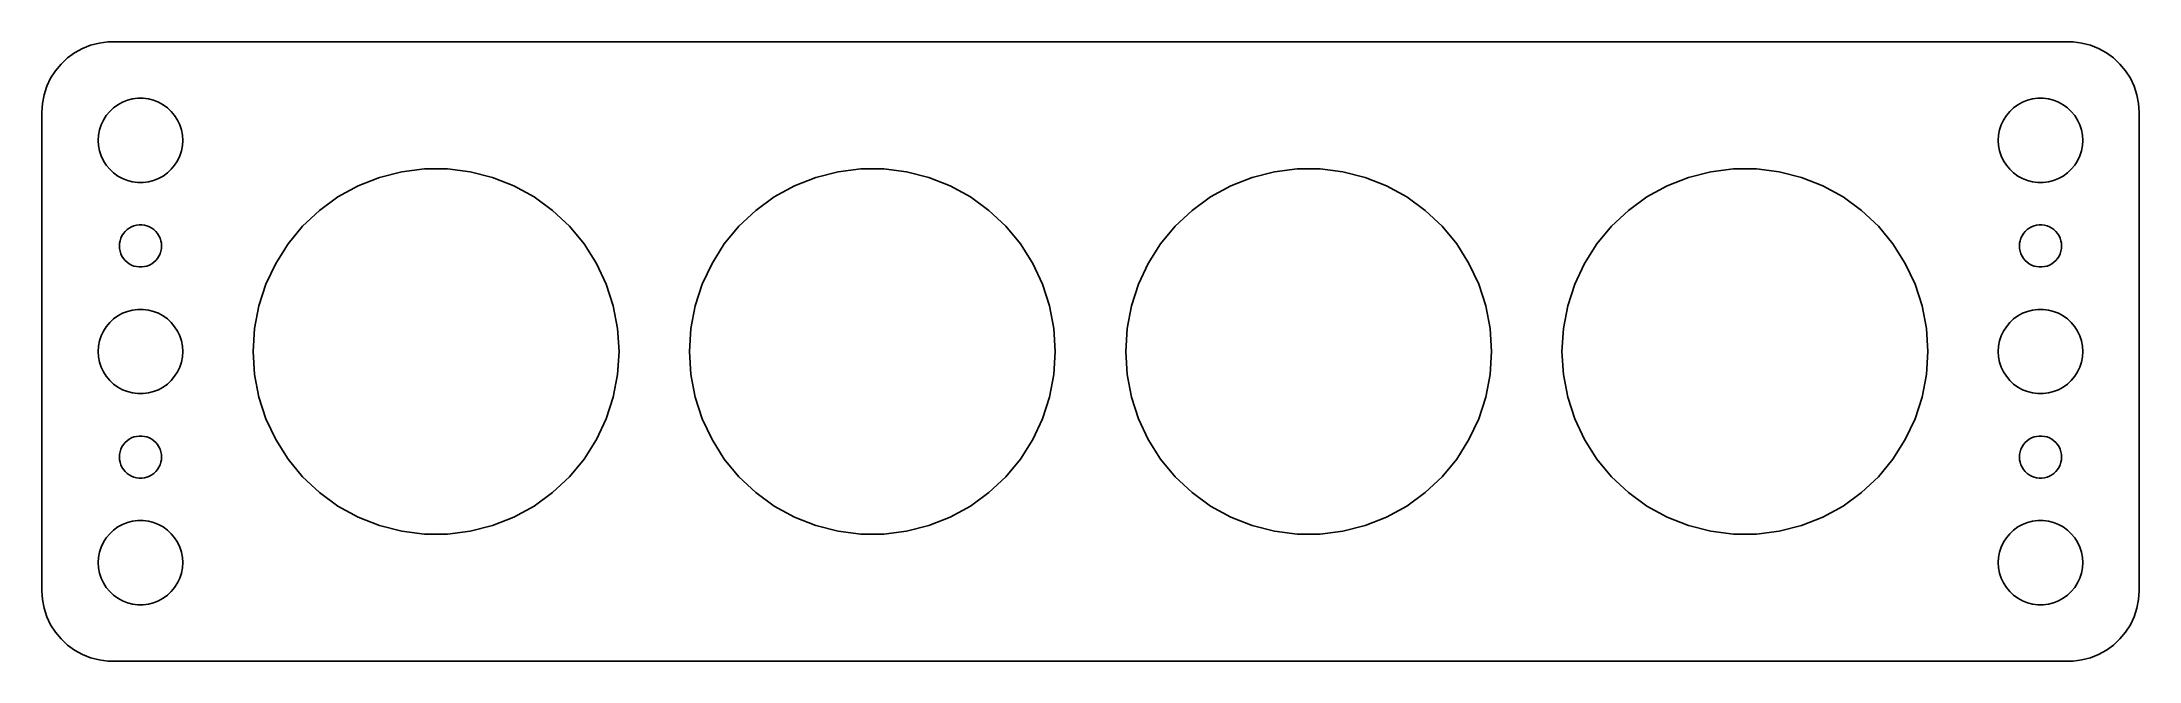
# Model space of a CAD drawing. Header units: metres. Extents: x -74 to 74, y 32 to 76.
import ezdxf

# ---------------------------------------------------------------- set-up
doc = ezdxf.new("R2010")
doc.units = ezdxf.units.M

msp = doc.modelspace()

# ---------------------------------------------------------------- linework, layer by layer
for p, q in [((-69.8139, 75.9901), (-70.4369, 75.9114)), ((69.8139, 75.9901), (-69.8139, 75.9901)), ((70.4369, 75.9114), (69.8139, 75.9901)), ((-72.6871, 74.8526), (-73.1448, 74.4227)), ((-72.1791, 75.2216), (-72.6871, 74.8526)), ((-71.6289, 75.5241), (-72.1791, 75.2216)), ((-71.0451, 75.7553), (-71.6289, 75.5241)), ((-70.4369, 75.9114), (-71.0451, 75.7553)), ((71.0451, 75.7553), (70.4369, 75.9114)), ((71.6289, 75.5241), (71.0451, 75.7553)), ((72.1791, 75.2216), (71.6289, 75.5241)), ((72.6871, 74.8526), (72.1791, 75.2216)), ((73.1448, 74.4227), (72.6871, 74.8526)), ((-73.8815, 73.4088), (-74.1489, 72.8406)), ((-73.5451, 73.9389), (-73.8815, 73.4088)), ((-73.1448, 74.4227), (-73.5451, 73.9389)), ((73.5451, 73.9389), (73.1448, 74.4227)), ((73.8815, 73.4088), (73.5451, 73.9389)), ((74.1489, 72.8406), (73.8815, 73.4088)), ((-74.4606, 71.6267), (-74.5, 71)), ((-74.3429, 72.2434), (-74.4606, 71.6267)), ((-74.1489, 72.8406), (-74.3429, 72.2434)), ((-69.4123, 71.3115), (-69.1075, 71.533)), ((-69.1075, 71.533), (-68.7773, 71.7145)), ((-68.7773, 71.7145), (-68.427, 71.8532)), ((-68.427, 71.8532), (-68.0621, 71.9469)), ((-68.0621, 71.9469), (-67.6884, 71.9941)), ((-67.6884, 71.9941), (-67.3116, 71.9941)), ((-67.3116, 71.9941), (-66.9379, 71.9469)), ((-66.9379, 71.9469), (-66.573, 71.8532)), ((-66.573, 71.8532), (-66.2227, 71.7145)), ((-66.2227, 71.7145), (-65.8925, 71.533)), ((-65.8925, 71.533), (-65.5877, 71.3115)), ((65.5877, 71.3115), (65.8925, 71.533)), ((65.8925, 71.533), (66.2227, 71.7145)), ((66.2227, 71.7145), (66.573, 71.8532)), ((66.573, 71.8532), (66.9379, 71.9469)), ((66.9379, 71.9469), (67.3116, 71.9941)), ((67.3116, 71.9941), (67.6884, 71.9941)), ((67.6884, 71.9941), (68.0621, 71.9469)), ((68.0621, 71.9469), (68.427, 71.8532)), ((68.427, 71.8532), (68.7773, 71.7145)), ((68.7773, 71.7145), (69.1075, 71.533)), ((69.1075, 71.533), (69.4123, 71.3115)), ((74.3429, 72.2434), (74.1489, 72.8406)), ((74.4606, 71.6267), (74.3429, 72.2434)), ((74.5, 71), (74.4606, 71.6267)), ((-74.5, 71), (-74.5, 37)), ((-70.4057, 69.7461), (-70.2893, 70.1044)), ((-70.2893, 70.1044), (-70.1289, 70.4453)), ((-70.1289, 70.4453), (-69.927, 70.7634)), ((-69.927, 70.7634), (-69.6869, 71.0536)), ((-69.6869, 71.0536), (-69.4123, 71.3115)), ((-65.5877, 71.3115), (-65.3131, 71.0536)), ((-65.3131, 71.0536), (-65.073, 70.7634)), ((-65.073, 70.7634), (-64.8711, 70.4453)), ((-64.8711, 70.4453), (-64.7107, 70.1044)), ((-64.7107, 70.1044), (-64.5943, 69.7461)), ((64.5943, 69.7461), (64.7107, 70.1044)), ((64.7107, 70.1044), (64.8711, 70.4453)), ((64.8711, 70.4453), (65.073, 70.7634)), ((65.073, 70.7634), (65.3131, 71.0536)), ((65.3131, 71.0536), (65.5877, 71.3115)), ((69.4123, 71.3115), (69.6869, 71.0536)), ((69.6869, 71.0536), (69.927, 70.7634)), ((69.927, 70.7634), (70.1289, 70.4453)), ((70.1289, 70.4453), (70.2893, 70.1044)), ((70.2893, 70.1044), (70.4057, 69.7461)), ((74.5, 37), (74.5, 71)), ((-70.5, 69), (-70.4763, 69.376)), ((-70.4763, 68.624), (-70.5, 69)), ((-70.4763, 69.376), (-70.4057, 69.7461)), ((-70.4057, 68.2539), (-70.4763, 68.624)), ((-64.5943, 69.7461), (-64.5237, 69.376)), ((-64.5237, 68.624), (-64.5943, 68.2539)), ((-64.5237, 69.376), (-64.5, 69)), ((-64.5, 69), (-64.5237, 68.624)), ((64.5, 69), (64.5237, 69.376)), ((64.5237, 68.624), (64.5, 69)), ((64.5237, 69.376), (64.5943, 69.7461)), ((64.5943, 68.2539), (64.5237, 68.624)), ((70.4057, 69.7461), (70.4763, 69.376)), ((70.4763, 68.624), (70.4057, 68.2539)), ((70.4763, 69.376), (70.5, 69)), ((70.5, 69), (70.4763, 68.624)), ((-70.2893, 67.8956), (-70.4057, 68.2539)), ((-70.1289, 67.5547), (-70.2893, 67.8956)), ((-69.927, 67.2366), (-70.1289, 67.5547)), ((-69.6869, 66.9464), (-69.927, 67.2366)), ((-65.073, 67.2366), (-65.3131, 66.9464)), ((-64.8711, 67.5547), (-65.073, 67.2366)), ((-64.7107, 67.8956), (-64.8711, 67.5547)), ((-64.5943, 68.2539), (-64.7107, 67.8956)), ((64.7107, 67.8956), (64.5943, 68.2539)), ((64.8711, 67.5547), (64.7107, 67.8956)), ((65.073, 67.2366), (64.8711, 67.5547)), ((65.3131, 66.9464), (65.073, 67.2366)), ((69.927, 67.2366), (69.6869, 66.9464)), ((70.1289, 67.5547), (69.927, 67.2366)), ((70.2893, 67.8956), (70.1289, 67.5547)), ((70.4057, 68.2539), (70.2893, 67.8956)), ((-69.4123, 66.6884), (-69.6869, 66.9464)), ((-69.1075, 66.467), (-69.4123, 66.6884)), ((-68.7773, 66.2855), (-69.1075, 66.467)), ((-68.427, 66.1468), (-68.7773, 66.2855)), ((-68.0621, 66.0531), (-68.427, 66.1468)), ((-67.6884, 66.0059), (-68.0621, 66.0531)), ((-67.3116, 66.0059), (-67.6884, 66.0059)), ((-66.9379, 66.0531), (-67.3116, 66.0059)), ((-66.573, 66.1468), (-66.9379, 66.0531)), ((-66.2227, 66.2855), (-66.573, 66.1468)), ((-65.8925, 66.467), (-66.2227, 66.2855)), ((-65.5877, 66.6884), (-65.8925, 66.467)), ((-65.3131, 66.9464), (-65.5877, 66.6884)), ((-53.4657, 64.9763), (-52.0351, 65.7627)), ((-52.0351, 65.7627), (-50.5172, 66.3637)), ((-50.5172, 66.3637), (-48.936, 66.7697)), ((-48.936, 66.7697), (-47.3163, 66.9743)), ((-47.3163, 66.9743), (-45.6837, 66.9743)), ((-45.6837, 66.9743), (-44.064, 66.7697)), ((-44.064, 66.7697), (-42.4828, 66.3637)), ((-42.4828, 66.3637), (-40.9649, 65.7627)), ((-40.9649, 65.7627), (-39.5342, 64.9763)), ((-22.4657, 64.9763), (-21.0351, 65.7627)), ((-21.0351, 65.7627), (-19.5172, 66.3637)), ((-19.5172, 66.3637), (-17.9359, 66.7697)), ((-17.9359, 66.7697), (-16.3163, 66.9743)), ((-16.3163, 66.9743), (-14.6837, 66.9743)), ((-14.6837, 66.9743), (-13.064, 66.7697)), ((-13.064, 66.7697), (-11.4828, 66.3637)), ((-11.4828, 66.3637), (-9.9649, 65.7627)), ((-9.9649, 65.7627), (-8.5342, 64.9763)), ((8.5342, 64.9763), (9.9649, 65.7627)), ((9.9649, 65.7627), (11.4828, 66.3637)), ((11.4828, 66.3637), (13.064, 66.7697)), ((13.064, 66.7697), (14.6837, 66.9743)), ((14.6837, 66.9743), (16.3163, 66.9743)), ((16.3163, 66.9743), (17.9359, 66.7697)), ((17.9359, 66.7697), (19.5172, 66.3637)), ((19.5172, 66.3637), (21.0351, 65.7627)), ((21.0351, 65.7627), (22.4657, 64.9763)), ((39.5342, 64.9763), (40.9649, 65.7627)), ((40.9649, 65.7627), (42.4828, 66.3637)), ((42.4828, 66.3637), (44.064, 66.7697)), ((44.064, 66.7697), (45.6837, 66.9743)), ((45.6837, 66.9743), (47.3163, 66.9743)), ((47.3163, 66.9743), (48.936, 66.7697)), ((48.936, 66.7697), (50.5172, 66.3637)), ((50.5172, 66.3637), (52.0351, 65.7627)), ((52.0351, 65.7627), (53.4657, 64.9763)), ((65.5877, 66.6884), (65.3131, 66.9464)), ((65.8925, 66.467), (65.5877, 66.6884)), ((66.2227, 66.2855), (65.8925, 66.467)), ((66.573, 66.1468), (66.2227, 66.2855)), ((66.9379, 66.0531), (66.573, 66.1468)), ((67.3116, 66.0059), (66.9379, 66.0531)), ((67.6884, 66.0059), (67.3116, 66.0059)), ((68.0621, 66.0531), (67.6884, 66.0059)), ((68.427, 66.1468), (68.0621, 66.0531)), ((68.7773, 66.2855), (68.427, 66.1468)), ((69.1075, 66.467), (68.7773, 66.2855)), ((69.4123, 66.6884), (69.1075, 66.467)), ((69.6869, 66.9464), (69.4123, 66.6884)), ((-54.7865, 64.0167), (-53.4657, 64.9763)), ((-39.5342, 64.9763), (-38.2135, 64.0167)), ((-23.7865, 64.0167), (-22.4657, 64.9763)), ((-8.5342, 64.9763), (-7.2135, 64.0167)), ((7.2135, 64.0167), (8.5342, 64.9763)), ((22.4657, 64.9763), (23.7865, 64.0167)), ((38.2135, 64.0167), (39.5342, 64.9763)), ((53.4657, 64.9763), (54.7865, 64.0167)), ((-68.5934, 62.5268), (-68.4561, 62.6558)), ((-68.4561, 62.6558), (-68.3037, 62.7665)), ((-68.3037, 62.7665), (-68.1387, 62.8572)), ((-68.1387, 62.8572), (-67.9635, 62.9266)), ((-67.9635, 62.9266), (-67.7811, 62.9734)), ((-67.7811, 62.9734), (-67.5942, 62.997)), ((-67.5942, 62.997), (-67.4058, 62.997)), ((-67.4058, 62.997), (-67.2189, 62.9734)), ((-67.2189, 62.9734), (-67.0365, 62.9266)), ((-67.0365, 62.9266), (-66.8613, 62.8572)), ((-66.8613, 62.8572), (-66.6963, 62.7665)), ((-66.6963, 62.7665), (-66.5439, 62.6558)), ((-66.5439, 62.6558), (-66.4065, 62.5268)), ((-57.0172, 61.6412), (-55.9766, 62.8991)), ((-55.9766, 62.8991), (-54.7865, 64.0167)), ((-38.2135, 64.0167), (-37.0234, 62.8991)), ((-37.0234, 62.8991), (-35.9828, 61.6412)), ((-26.0172, 61.6412), (-24.9766, 62.8991)), ((-24.9766, 62.8991), (-23.7865, 64.0167)), ((-7.2135, 64.0167), (-6.0234, 62.8991)), ((-6.0234, 62.8991), (-4.9828, 61.6412)), ((4.9828, 61.6412), (6.0234, 62.8991)), ((6.0234, 62.8991), (7.2135, 64.0167)), ((23.7865, 64.0167), (24.9766, 62.8991)), ((24.9766, 62.8991), (26.0172, 61.6412)), ((35.9828, 61.6412), (37.0234, 62.8991)), ((37.0234, 62.8991), (38.2135, 64.0167)), ((54.7865, 64.0167), (55.9766, 62.8991)), ((55.9766, 62.8991), (57.0172, 61.6412)), ((66.4065, 62.5268), (66.5439, 62.6558)), ((66.5439, 62.6558), (66.6963, 62.7665)), ((66.6963, 62.7665), (66.8613, 62.8572)), ((66.8613, 62.8572), (67.0365, 62.9266)), ((67.0365, 62.9266), (67.2189, 62.9734)), ((67.2189, 62.9734), (67.4058, 62.997)), ((67.4058, 62.997), (67.5942, 62.997)), ((67.5942, 62.997), (67.7811, 62.9734)), ((67.7811, 62.9734), (67.9635, 62.9266)), ((67.9635, 62.9266), (68.1387, 62.8572)), ((68.1387, 62.8572), (68.3037, 62.7665)), ((68.3037, 62.7665), (68.4561, 62.6558)), ((68.4561, 62.6558), (68.5934, 62.5268)), ((-69, 61.5), (-68.9882, 61.688)), ((-68.9882, 61.312), (-69, 61.5)), ((-68.9882, 61.688), (-68.9529, 61.873)), ((-68.9529, 61.127), (-68.9882, 61.312)), ((-68.9529, 61.873), (-68.8947, 62.0522)), ((-68.8947, 60.9478), (-68.9529, 61.127)), ((-68.8947, 62.0522), (-68.8145, 62.2226)), ((-68.8145, 62.2226), (-68.7135, 62.3817)), ((-68.7135, 62.3817), (-68.5934, 62.5268)), ((-66.4065, 62.5268), (-66.2865, 62.3817)), ((-66.2865, 62.3817), (-66.1855, 62.2226)), ((-66.1855, 62.2226), (-66.1053, 62.0522)), ((-66.1053, 62.0522), (-66.0471, 61.873)), ((-66.0471, 61.127), (-66.1053, 60.9478)), ((-66.0471, 61.873), (-66.0118, 61.688)), ((-66.0118, 61.312), (-66.0471, 61.127)), ((-66.0118, 61.688), (-66, 61.5)), ((-66, 61.5), (-66.0118, 61.312)), ((-57.892, 60.2628), (-57.0172, 61.6412)), ((-35.9828, 61.6412), (-35.108, 60.2628)), ((-26.892, 60.2628), (-26.0172, 61.6412)), ((-4.9828, 61.6412), (-4.108, 60.2628)), ((4.108, 60.2628), (4.9828, 61.6412)), ((26.0172, 61.6412), (26.892, 60.2628)), ((35.108, 60.2628), (35.9828, 61.6412)), ((57.0172, 61.6412), (57.892, 60.2628)), ((66, 61.5), (66.0118, 61.688)), ((66.0118, 61.312), (66, 61.5)), ((66.0118, 61.688), (66.0471, 61.873)), ((66.0471, 61.127), (66.0118, 61.312)), ((66.0471, 61.873), (66.1053, 62.0522)), ((66.1053, 60.9478), (66.0471, 61.127)), ((66.1053, 62.0522), (66.1855, 62.2226)), ((66.1855, 62.2226), (66.2865, 62.3817)), ((66.2865, 62.3817), (66.4065, 62.5268)), ((68.5934, 62.5268), (68.7135, 62.3817)), ((68.7135, 62.3817), (68.8145, 62.2226)), ((68.8145, 62.2226), (68.8947, 62.0522)), ((68.8947, 62.0522), (68.9529, 61.873)), ((68.9529, 61.127), (68.8947, 60.9478)), ((68.9529, 61.873), (68.9882, 61.688)), ((68.9882, 61.312), (68.9529, 61.127)), ((68.9882, 61.688), (69, 61.5)), ((69, 61.5), (68.9882, 61.312)), ((-68.8145, 60.7774), (-68.8947, 60.9478)), ((-68.7135, 60.6183), (-68.8145, 60.7774)), ((-68.5934, 60.4732), (-68.7135, 60.6183)), ((-68.4561, 60.3442), (-68.5934, 60.4732)), ((-68.3037, 60.2335), (-68.4561, 60.3442)), ((-68.1387, 60.1427), (-68.3037, 60.2335)), ((-67.9635, 60.0734), (-68.1387, 60.1427)), ((-67.7811, 60.0266), (-67.9635, 60.0734)), ((-67.5942, 60.0029), (-67.7811, 60.0266)), ((-67.4058, 60.0029), (-67.5942, 60.0029)), ((-67.2189, 60.0266), (-67.4058, 60.0029)), ((-67.0365, 60.0734), (-67.2189, 60.0266)), ((-66.8613, 60.1427), (-67.0365, 60.0734)), ((-66.6963, 60.2335), (-66.8613, 60.1427)), ((-66.5439, 60.3442), (-66.6963, 60.2335)), ((-66.4065, 60.4732), (-66.5439, 60.3442)), ((-66.2865, 60.6183), (-66.4065, 60.4732)), ((-66.1855, 60.7774), (-66.2865, 60.6183)), ((-66.1053, 60.9478), (-66.1855, 60.7774)), ((-58.5871, 58.7856), (-57.892, 60.2628)), ((-35.108, 60.2628), (-34.4129, 58.7856)), ((-27.5871, 58.7856), (-26.892, 60.2628)), ((-4.108, 60.2628), (-3.4129, 58.7856)), ((3.4129, 58.7856), (4.108, 60.2628)), ((26.892, 60.2628), (27.5871, 58.7856)), ((34.4129, 58.7856), (35.108, 60.2628)), ((57.892, 60.2628), (58.5871, 58.7856)), ((66.1855, 60.7774), (66.1053, 60.9478)), ((66.2865, 60.6183), (66.1855, 60.7774)), ((66.4065, 60.4732), (66.2865, 60.6183)), ((66.5439, 60.3442), (66.4065, 60.4732)), ((66.6963, 60.2335), (66.5439, 60.3442)), ((66.8613, 60.1427), (66.6963, 60.2335)), ((67.0365, 60.0734), (66.8613, 60.1427)), ((67.2189, 60.0266), (67.0365, 60.0734)), ((67.4058, 60.0029), (67.2189, 60.0266)), ((67.5942, 60.0029), (67.4058, 60.0029)), ((67.7811, 60.0266), (67.5942, 60.0029)), ((67.9635, 60.0734), (67.7811, 60.0266)), ((68.1387, 60.1427), (67.9635, 60.0734)), ((68.3037, 60.2335), (68.1387, 60.1427)), ((68.4561, 60.3442), (68.3037, 60.2335)), ((68.5934, 60.4732), (68.4561, 60.3442)), ((68.7135, 60.6183), (68.5934, 60.4732)), ((68.8145, 60.7774), (68.7135, 60.6183)), ((68.8947, 60.9478), (68.8145, 60.7774)), ((-59.0916, 57.233), (-58.5871, 58.7856)), ((-34.4129, 58.7856), (-33.9084, 57.233)), ((-28.0916, 57.233), (-27.5871, 58.7856)), ((-3.4129, 58.7856), (-2.9084, 57.233)), ((2.9084, 57.233), (3.4129, 58.7856)), ((27.5871, 58.7856), (28.0916, 57.233)), ((33.9084, 57.233), (34.4129, 58.7856)), ((58.5871, 58.7856), (59.0916, 57.233)), ((-69.1075, 56.533), (-68.7773, 56.7145)), ((-68.7773, 56.7145), (-68.427, 56.8532)), ((-68.427, 56.8532), (-68.0621, 56.9469)), ((-68.0621, 56.9469), (-67.6884, 56.9941)), ((-67.6884, 56.9941), (-67.3116, 56.9941)), ((-67.3116, 56.9941), (-66.9379, 56.9469)), ((-66.9379, 56.9469), (-66.573, 56.8532)), ((-66.573, 56.8532), (-66.2227, 56.7145)), ((-66.2227, 56.7145), (-65.8925, 56.533)), ((-59.3975, 55.6293), (-59.0916, 57.233)), ((-33.9084, 57.233), (-33.6025, 55.6293)), ((-28.3975, 55.6293), (-28.0916, 57.233)), ((-2.9084, 57.233), (-2.6025, 55.6293)), ((2.6025, 55.6293), (2.9084, 57.233)), ((28.0916, 57.233), (28.3975, 55.6293)), ((33.6025, 55.6293), (33.9084, 57.233)), ((59.0916, 57.233), (59.3975, 55.6293)), ((65.8925, 56.533), (66.2227, 56.7145)), ((66.2227, 56.7145), (66.573, 56.8532)), ((66.573, 56.8532), (66.9379, 56.9469)), ((66.9379, 56.9469), (67.3116, 56.9941)), ((67.3116, 56.9941), (67.6884, 56.9941)), ((67.6884, 56.9941), (68.0621, 56.9469)), ((68.0621, 56.9469), (68.427, 56.8532)), ((68.427, 56.8532), (68.7773, 56.7145)), ((68.7773, 56.7145), (69.1075, 56.533)), ((-70.2893, 55.1044), (-70.1289, 55.4453)), ((-70.1289, 55.4453), (-69.927, 55.7634)), ((-69.927, 55.7634), (-69.6869, 56.0536)), ((-69.6869, 56.0536), (-69.4123, 56.3115)), ((-69.4123, 56.3115), (-69.1075, 56.533)), ((-65.8925, 56.533), (-65.5877, 56.3115)), ((-65.5877, 56.3115), (-65.3131, 56.0536)), ((-65.3131, 56.0536), (-65.073, 55.7634)), ((-65.073, 55.7634), (-64.8711, 55.4453)), ((-64.8711, 55.4453), (-64.7107, 55.1044)), ((-59.5, 54), (-59.3975, 55.6293)), ((-33.6025, 55.6293), (-33.5, 54)), ((-28.5, 54), (-28.3975, 55.6293)), ((-2.6025, 55.6293), (-2.5, 54)), ((2.5, 54), (2.6025, 55.6293)), ((28.3975, 55.6293), (28.5, 54)), ((33.5, 54), (33.6025, 55.6293)), ((59.3975, 55.6293), (59.5, 54)), ((64.7107, 55.1044), (64.8711, 55.4453)), ((64.8711, 55.4453), (65.073, 55.7634)), ((65.073, 55.7634), (65.3131, 56.0536)), ((65.3131, 56.0536), (65.5877, 56.3115)), ((65.5877, 56.3115), (65.8925, 56.533)), ((69.1075, 56.533), (69.4123, 56.3115)), ((69.4123, 56.3115), (69.6869, 56.0536)), ((69.6869, 56.0536), (69.927, 55.7634)), ((69.927, 55.7634), (70.1289, 55.4453)), ((70.1289, 55.4453), (70.2893, 55.1044)), ((-70.5, 54), (-70.4763, 54.376)), ((-70.4763, 53.624), (-70.5, 54)), ((-70.4763, 54.376), (-70.4057, 54.7461)), ((-70.4057, 54.7461), (-70.2893, 55.1044)), ((-64.7107, 55.1044), (-64.5943, 54.7461)), ((-64.5943, 54.7461), (-64.5237, 54.376)), ((-64.5237, 54.376), (-64.5, 54)), ((-64.5, 54), (-64.5237, 53.624)), ((-59.3975, 52.3707), (-59.5, 54)), ((-33.5, 54), (-33.6025, 52.3707)), ((-28.3975, 52.3707), (-28.5, 54)), ((-2.5, 54), (-2.6025, 52.3707)), ((2.6025, 52.3707), (2.5, 54)), ((28.5, 54), (28.3975, 52.3707)), ((33.6025, 52.3707), (33.5, 54)), ((59.5, 54), (59.3975, 52.3707)), ((64.5, 54), (64.5237, 54.376)), ((64.5237, 53.624), (64.5, 54)), ((64.5237, 54.376), (64.5943, 54.7461)), ((64.5943, 54.7461), (64.7107, 55.1044)), ((70.2893, 55.1044), (70.4057, 54.7461)), ((70.4057, 54.7461), (70.4763, 54.376)), ((70.4763, 54.376), (70.5, 54)), ((70.5, 54), (70.4763, 53.624)), ((-70.4057, 53.2539), (-70.4763, 53.624)), ((-70.2893, 52.8956), (-70.4057, 53.2539)), ((-70.1289, 52.5547), (-70.2893, 52.8956)), ((-69.927, 52.2366), (-70.1289, 52.5547)), ((-69.6869, 51.9464), (-69.927, 52.2366)), ((-65.073, 52.2366), (-65.3131, 51.9464)), ((-64.8711, 52.5547), (-65.073, 52.2366)), ((-64.7107, 52.8956), (-64.8711, 52.5547)), ((-64.5943, 53.2539), (-64.7107, 52.8956)), ((-64.5237, 53.624), (-64.5943, 53.2539)), ((-59.0916, 50.767), (-59.3975, 52.3707)), ((-33.6025, 52.3707), (-33.9084, 50.767)), ((-28.0916, 50.767), (-28.3975, 52.3707)), ((-2.6025, 52.3707), (-2.9084, 50.767)), ((2.9084, 50.767), (2.6025, 52.3707)), ((28.3975, 52.3707), (28.0916, 50.767)), ((33.9084, 50.767), (33.6025, 52.3707)), ((59.3975, 52.3707), (59.0916, 50.767)), ((64.5943, 53.2539), (64.5237, 53.624)), ((64.7107, 52.8956), (64.5943, 53.2539)), ((64.8711, 52.5547), (64.7107, 52.8956)), ((65.073, 52.2366), (64.8711, 52.5547)), ((65.3131, 51.9464), (65.073, 52.2366)), ((69.927, 52.2366), (69.6869, 51.9464)), ((70.1289, 52.5547), (69.927, 52.2366)), ((70.2893, 52.8956), (70.1289, 52.5547)), ((70.4057, 53.2539), (70.2893, 52.8956)), ((70.4763, 53.624), (70.4057, 53.2539)), ((-69.4123, 51.6885), (-69.6869, 51.9464)), ((-69.1075, 51.467), (-69.4123, 51.6885)), ((-68.7773, 51.2855), (-69.1075, 51.467)), ((-68.427, 51.1468), (-68.7773, 51.2855)), ((-68.0621, 51.0531), (-68.427, 51.1468)), ((-67.6884, 51.0059), (-68.0621, 51.0531)), ((-67.3116, 51.0059), (-67.6884, 51.0059)), ((-66.9379, 51.0531), (-67.3116, 51.0059)), ((-66.573, 51.1468), (-66.9379, 51.0531)), ((-66.2227, 51.2855), (-66.573, 51.1468)), ((-65.8925, 51.467), (-66.2227, 51.2855)), ((-65.5877, 51.6885), (-65.8925, 51.467)), ((-65.3131, 51.9464), (-65.5877, 51.6885)), ((-58.5871, 49.2144), (-59.0916, 50.767)), ((-33.9084, 50.767), (-34.4129, 49.2144)), ((-27.5871, 49.2144), (-28.0916, 50.767)), ((-2.9084, 50.767), (-3.4129, 49.2144)), ((3.4129, 49.2144), (2.9084, 50.767)), ((28.0916, 50.767), (27.5871, 49.2144)), ((34.4129, 49.2144), (33.9084, 50.767)), ((59.0916, 50.767), (58.5871, 49.2144)), ((65.5877, 51.6885), (65.3131, 51.9464)), ((65.8925, 51.467), (65.5877, 51.6885)), ((66.2227, 51.2855), (65.8925, 51.467)), ((66.573, 51.1468), (66.2227, 51.2855)), ((66.9379, 51.0531), (66.573, 51.1468)), ((67.3116, 51.0059), (66.9379, 51.0531)), ((67.6884, 51.0059), (67.3116, 51.0059)), ((68.0621, 51.0531), (67.6884, 51.0059)), ((68.427, 51.1468), (68.0621, 51.0531)), ((68.7773, 51.2855), (68.427, 51.1468)), ((69.1075, 51.467), (68.7773, 51.2855)), ((69.4123, 51.6885), (69.1075, 51.467)), ((69.6869, 51.9464), (69.4123, 51.6885)), ((-57.892, 47.7372), (-58.5871, 49.2144)), ((-34.4129, 49.2144), (-35.108, 47.7372)), ((-26.892, 47.7372), (-27.5871, 49.2144)), ((-3.4129, 49.2144), (-4.108, 47.7372)), ((4.108, 47.7372), (3.4129, 49.2144)), ((27.5871, 49.2144), (26.892, 47.7372)), ((35.108, 47.7372), (34.4129, 49.2144)), ((58.5871, 49.2144), (57.892, 47.7372)), ((-68.4561, 47.6558), (-68.3037, 47.7665)), ((-68.3037, 47.7665), (-68.1387, 47.8573)), ((-68.1387, 47.8573), (-67.9635, 47.9266)), ((-67.9635, 47.9266), (-67.7811, 47.9734)), ((-67.7811, 47.9734), (-67.5942, 47.9971)), ((-67.5942, 47.9971), (-67.4058, 47.9971)), ((-67.4058, 47.9971), (-67.2189, 47.9734)), ((-67.2189, 47.9734), (-67.0365, 47.9266)), ((-67.0365, 47.9266), (-66.8613, 47.8573)), ((-66.8613, 47.8573), (-66.6963, 47.7665)), ((-66.6963, 47.7665), (-66.5439, 47.6558)), ((-57.0172, 46.3588), (-57.892, 47.7372)), ((-35.108, 47.7372), (-35.9828, 46.3588)), ((-26.0172, 46.3588), (-26.892, 47.7372)), ((-4.108, 47.7372), (-4.9828, 46.3588)), ((4.9828, 46.3588), (4.108, 47.7372)), ((26.892, 47.7372), (26.0172, 46.3588)), ((35.9828, 46.3588), (35.108, 47.7372)), ((57.892, 47.7372), (57.0172, 46.3588)), ((66.5439, 47.6558), (66.6963, 47.7665)), ((66.6963, 47.7665), (66.8613, 47.8573)), ((66.8613, 47.8573), (67.0365, 47.9266)), ((67.0365, 47.9266), (67.2189, 47.9734)), ((67.2189, 47.9734), (67.4058, 47.9971)), ((67.4058, 47.9971), (67.5942, 47.9971)), ((67.5942, 47.9971), (67.7811, 47.9734)), ((67.7811, 47.9734), (67.9635, 47.9266)), ((67.9635, 47.9266), (68.1387, 47.8573)), ((68.1387, 47.8573), (68.3037, 47.7665)), ((68.3037, 47.7665), (68.4561, 47.6558)), ((-69, 46.5), (-68.9882, 46.688)), ((-68.9882, 46.312), (-69, 46.5)), ((-68.9882, 46.688), (-68.9529, 46.873)), ((-68.9529, 46.127), (-68.9882, 46.312)), ((-68.9529, 46.873), (-68.8947, 47.0522)), ((-68.8947, 47.0522), (-68.8145, 47.2226)), ((-68.8145, 47.2226), (-68.7135, 47.3817)), ((-68.7135, 47.3817), (-68.5934, 47.5268)), ((-68.5934, 47.5268), (-68.4561, 47.6558)), ((-66.5439, 47.6558), (-66.4065, 47.5268)), ((-66.4065, 47.5268), (-66.2865, 47.3817)), ((-66.2865, 47.3817), (-66.1855, 47.2226)), ((-66.1855, 47.2226), (-66.1053, 47.0522)), ((-66.1053, 47.0522), (-66.0471, 46.873)), ((-66.0471, 46.873), (-66.0118, 46.688)), ((-66.0118, 46.312), (-66.0471, 46.127)), ((-66.0118, 46.688), (-66, 46.5)), ((-66, 46.5), (-66.0118, 46.312)), ((-55.9766, 45.1009), (-57.0172, 46.3588)), ((-35.9828, 46.3588), (-37.0234, 45.1009)), ((-24.9766, 45.1009), (-26.0172, 46.3588)), ((-4.9828, 46.3588), (-6.0234, 45.1009)), ((6.0234, 45.1009), (4.9828, 46.3588)), ((26.0172, 46.3588), (24.9766, 45.1009)), ((37.0234, 45.1009), (35.9828, 46.3588)), ((57.0172, 46.3588), (55.9766, 45.1009)), ((66, 46.5), (66.0118, 46.688)), ((66.0118, 46.312), (66, 46.5)), ((66.0118, 46.688), (66.0471, 46.873)), ((66.0471, 46.127), (66.0118, 46.312)), ((66.0471, 46.873), (66.1053, 47.0522)), ((66.1053, 47.0522), (66.1855, 47.2226)), ((66.1855, 47.2226), (66.2865, 47.3817)), ((66.2865, 47.3817), (66.4065, 47.5268)), ((66.4065, 47.5268), (66.5439, 47.6558)), ((68.4561, 47.6558), (68.5934, 47.5268)), ((68.5934, 47.5268), (68.7135, 47.3817)), ((68.7135, 47.3817), (68.8145, 47.2226)), ((68.8145, 47.2226), (68.8947, 47.0522)), ((68.8947, 47.0522), (68.9529, 46.873)), ((68.9529, 46.873), (68.9882, 46.688)), ((68.9882, 46.312), (68.9529, 46.127)), ((68.9882, 46.688), (69, 46.5)), ((69, 46.5), (68.9882, 46.312)), ((-68.8947, 45.9478), (-68.9529, 46.127)), ((-68.8145, 45.7774), (-68.8947, 45.9478)), ((-68.7135, 45.6183), (-68.8145, 45.7774)), ((-68.5934, 45.4732), (-68.7135, 45.6183)), ((-68.4561, 45.3442), (-68.5934, 45.4732)), ((-68.3037, 45.2335), (-68.4561, 45.3442)), ((-68.1387, 45.1428), (-68.3037, 45.2335)), ((-67.9635, 45.0734), (-68.1387, 45.1428)), ((-67.7811, 45.0266), (-67.9635, 45.0734)), ((-67.5942, 45.003), (-67.7811, 45.0266)), ((-67.4058, 45.003), (-67.5942, 45.003)), ((-67.2189, 45.0266), (-67.4058, 45.003)), ((-67.0365, 45.0734), (-67.2189, 45.0266)), ((-66.8613, 45.1428), (-67.0365, 45.0734)), ((-66.6963, 45.2335), (-66.8613, 45.1428)), ((-66.5439, 45.3442), (-66.6963, 45.2335)), ((-66.4065, 45.4732), (-66.5439, 45.3442)), ((-66.2865, 45.6183), (-66.4065, 45.4732)), ((-66.1855, 45.7774), (-66.2865, 45.6183)), ((-66.1053, 45.9478), (-66.1855, 45.7774)), ((-66.0471, 46.127), (-66.1053, 45.9478)), ((-54.7865, 43.9833), (-55.9766, 45.1009)), ((-37.0234, 45.1009), (-38.2135, 43.9833)), ((-23.7865, 43.9833), (-24.9766, 45.1009)), ((-6.0234, 45.1009), (-7.2135, 43.9833)), ((7.2135, 43.9833), (6.0234, 45.1009)), ((24.9766, 45.1009), (23.7865, 43.9833)), ((38.2135, 43.9833), (37.0234, 45.1009)), ((55.9766, 45.1009), (54.7865, 43.9833)), ((66.1053, 45.9478), (66.0471, 46.127)), ((66.1855, 45.7774), (66.1053, 45.9478)), ((66.2865, 45.6183), (66.1855, 45.7774)), ((66.4065, 45.4732), (66.2865, 45.6183)), ((66.5439, 45.3442), (66.4065, 45.4732)), ((66.6963, 45.2335), (66.5439, 45.3442)), ((66.8613, 45.1428), (66.6963, 45.2335)), ((67.0365, 45.0734), (66.8613, 45.1428)), ((67.2189, 45.0266), (67.0365, 45.0734)), ((67.4058, 45.003), (67.2189, 45.0266)), ((67.5942, 45.003), (67.4058, 45.003)), ((67.7811, 45.0266), (67.5942, 45.003)), ((67.9635, 45.0734), (67.7811, 45.0266)), ((68.1387, 45.1428), (67.9635, 45.0734)), ((68.3037, 45.2335), (68.1387, 45.1428)), ((68.4561, 45.3442), (68.3037, 45.2335)), ((68.5934, 45.4732), (68.4561, 45.3442)), ((68.7135, 45.6183), (68.5934, 45.4732)), ((68.8145, 45.7774), (68.7135, 45.6183)), ((68.8947, 45.9478), (68.8145, 45.7774)), ((68.9529, 46.127), (68.8947, 45.9478)), ((-53.4657, 43.0237), (-54.7865, 43.9833)), ((-38.2135, 43.9833), (-39.5342, 43.0237)), ((-22.4657, 43.0237), (-23.7865, 43.9833)), ((-7.2135, 43.9833), (-8.5342, 43.0237)), ((8.5342, 43.0237), (7.2135, 43.9833)), ((23.7865, 43.9833), (22.4657, 43.0237)), ((39.5342, 43.0237), (38.2135, 43.9833)), ((54.7865, 43.9833), (53.4657, 43.0237)), ((-68.7773, 41.7145), (-68.427, 41.8532)), ((-68.427, 41.8532), (-68.0621, 41.9469)), ((-68.0621, 41.9469), (-67.6884, 41.9941)), ((-67.6884, 41.9941), (-67.3116, 41.9941)), ((-67.3116, 41.9941), (-66.9379, 41.9469)), ((-66.9379, 41.9469), (-66.573, 41.8532)), ((-66.573, 41.8532), (-66.2227, 41.7145)), ((-52.0351, 42.2373), (-53.4657, 43.0237)), ((-50.5172, 41.6363), (-52.0351, 42.2373)), ((-40.9649, 42.2373), (-42.4828, 41.6363)), ((-39.5342, 43.0237), (-40.9649, 42.2373)), ((-21.0351, 42.2373), (-22.4657, 43.0237)), ((-19.5172, 41.6363), (-21.0351, 42.2373)), ((-9.9649, 42.2373), (-11.4828, 41.6363)), ((-8.5342, 43.0237), (-9.9649, 42.2373)), ((9.9649, 42.2373), (8.5342, 43.0237)), ((11.4828, 41.6363), (9.9649, 42.2373)), ((21.0351, 42.2373), (19.5172, 41.6363)), ((22.4657, 43.0237), (21.0351, 42.2373)), ((40.9649, 42.2373), (39.5342, 43.0237)), ((42.4828, 41.6363), (40.9649, 42.2373)), ((52.0351, 42.2373), (50.5172, 41.6363)), ((53.4657, 43.0237), (52.0351, 42.2373)), ((66.2227, 41.7145), (66.573, 41.8532)), ((66.573, 41.8532), (66.9379, 41.9469)), ((66.9379, 41.9469), (67.3116, 41.9941)), ((67.3116, 41.9941), (67.6884, 41.9941)), ((67.6884, 41.9941), (68.0621, 41.9469)), ((68.0621, 41.9469), (68.427, 41.8532)), ((68.427, 41.8532), (68.7773, 41.7145)), ((-70.2893, 40.1044), (-70.1289, 40.4453)), ((-70.1289, 40.4453), (-69.927, 40.7634)), ((-69.927, 40.7634), (-69.6869, 41.0536)), ((-69.6869, 41.0536), (-69.4123, 41.3116)), ((-69.4123, 41.3116), (-69.1075, 41.533)), ((-69.1075, 41.533), (-68.7773, 41.7145)), ((-66.2227, 41.7145), (-65.8925, 41.533)), ((-65.8925, 41.533), (-65.5877, 41.3116)), ((-65.5877, 41.3116), (-65.3131, 41.0536)), ((-65.3131, 41.0536), (-65.073, 40.7634)), ((-65.073, 40.7634), (-64.8711, 40.4453)), ((-64.8711, 40.4453), (-64.7107, 40.1044)), ((-48.936, 41.2303), (-50.5172, 41.6363)), ((-47.3163, 41.0257), (-48.936, 41.2303)), ((-45.6837, 41.0257), (-47.3163, 41.0257)), ((-44.064, 41.2303), (-45.6837, 41.0257)), ((-42.4828, 41.6363), (-44.064, 41.2303)), ((-17.9359, 41.2303), (-19.5172, 41.6363)), ((-16.3163, 41.0257), (-17.9359, 41.2303)), ((-14.6837, 41.0257), (-16.3163, 41.0257)), ((-13.064, 41.2303), (-14.6837, 41.0257)), ((-11.4828, 41.6363), (-13.064, 41.2303)), ((13.064, 41.2303), (11.4828, 41.6363)), ((14.6837, 41.0257), (13.064, 41.2303)), ((16.3163, 41.0257), (14.6837, 41.0257)), ((17.9359, 41.2303), (16.3163, 41.0257)), ((19.5172, 41.6363), (17.9359, 41.2303)), ((44.064, 41.2303), (42.4828, 41.6363)), ((45.6837, 41.0257), (44.064, 41.2303)), ((47.3163, 41.0257), (45.6837, 41.0257)), ((48.936, 41.2303), (47.3163, 41.0257)), ((50.5172, 41.6363), (48.936, 41.2303)), ((64.7107, 40.1044), (64.8711, 40.4453)), ((64.8711, 40.4453), (65.073, 40.7634)), ((65.073, 40.7634), (65.3131, 41.0536)), ((65.3131, 41.0536), (65.5877, 41.3116)), ((65.5877, 41.3116), (65.8925, 41.533)), ((65.8925, 41.533), (66.2227, 41.7145)), ((68.7773, 41.7145), (69.1075, 41.533)), ((69.1075, 41.533), (69.4123, 41.3116)), ((69.4123, 41.3116), (69.6869, 41.0536)), ((69.6869, 41.0536), (69.927, 40.7634)), ((69.927, 40.7634), (70.1289, 40.4453)), ((70.1289, 40.4453), (70.2893, 40.1044)), ((-70.5, 39), (-70.4763, 39.376)), ((-70.4763, 38.624), (-70.5, 39)), ((-70.4763, 39.376), (-70.4057, 39.7461)), ((-70.4057, 39.7461), (-70.2893, 40.1044)), ((-64.7107, 40.1044), (-64.5943, 39.7461)), ((-64.5943, 39.7461), (-64.5237, 39.376)), ((-64.5237, 39.376), (-64.5, 39)), ((-64.5, 39), (-64.5237, 38.624)), ((64.5, 39), (64.5237, 39.376)), ((64.5237, 38.624), (64.5, 39)), ((64.5237, 39.376), (64.5943, 39.7461)), ((64.5943, 39.7461), (64.7107, 40.1044)), ((70.2893, 40.1044), (70.4057, 39.7461)), ((70.4057, 39.7461), (70.4763, 39.376)), ((70.4763, 39.376), (70.5, 39)), ((70.5, 39), (70.4763, 38.624)), ((-70.4057, 38.2539), (-70.4763, 38.624)), ((-70.2893, 37.8956), (-70.4057, 38.2539)), ((-70.1289, 37.5547), (-70.2893, 37.8956)), ((-69.927, 37.2366), (-70.1289, 37.5547)), ((-64.8711, 37.5547), (-65.073, 37.2366)), ((-64.7107, 37.8956), (-64.8711, 37.5547)), ((-64.5943, 38.2539), (-64.7107, 37.8956)), ((-64.5237, 38.624), (-64.5943, 38.2539)), ((64.5943, 38.2539), (64.5237, 38.624)), ((64.7107, 37.8956), (64.5943, 38.2539)), ((64.8711, 37.5547), (64.7107, 37.8956)), ((65.073, 37.2366), (64.8711, 37.5547)), ((70.1289, 37.5547), (69.927, 37.2366)), ((70.2893, 37.8956), (70.1289, 37.5547)), ((70.4057, 38.2539), (70.2893, 37.8956)), ((70.4763, 38.624), (70.4057, 38.2539)), ((-74.5, 37), (-74.4606, 36.3733)), ((-74.4606, 36.3733), (-74.3429, 35.7566)), ((-69.6869, 36.9464), (-69.927, 37.2366)), ((-69.4123, 36.6885), (-69.6869, 36.9464)), ((-69.1075, 36.467), (-69.4123, 36.6885)), ((-68.7773, 36.2855), (-69.1075, 36.467)), ((-68.427, 36.1468), (-68.7773, 36.2855)), ((-68.0621, 36.0531), (-68.427, 36.1468)), ((-67.6884, 36.0059), (-68.0621, 36.0531)), ((-67.3116, 36.0059), (-67.6884, 36.0059)), ((-66.9379, 36.0531), (-67.3116, 36.0059)), ((-66.573, 36.1468), (-66.9379, 36.0531)), ((-66.2227, 36.2855), (-66.573, 36.1468)), ((-65.8925, 36.467), (-66.2227, 36.2855)), ((-65.5877, 36.6885), (-65.8925, 36.467)), ((-65.3131, 36.9464), (-65.5877, 36.6885)), ((-65.073, 37.2366), (-65.3131, 36.9464)), ((65.3131, 36.9464), (65.073, 37.2366)), ((65.5877, 36.6885), (65.3131, 36.9464)), ((65.8925, 36.467), (65.5877, 36.6885)), ((66.2227, 36.2855), (65.8925, 36.467)), ((66.573, 36.1468), (66.2227, 36.2855)), ((66.9379, 36.0531), (66.573, 36.1468)), ((67.3116, 36.0059), (66.9379, 36.0531)), ((67.6884, 36.0059), (67.3116, 36.0059)), ((68.0621, 36.0531), (67.6884, 36.0059)), ((68.427, 36.1468), (68.0621, 36.0531)), ((68.7773, 36.2855), (68.427, 36.1468)), ((69.1075, 36.467), (68.7773, 36.2855)), ((69.4123, 36.6885), (69.1075, 36.467)), ((69.6869, 36.9464), (69.4123, 36.6885)), ((69.927, 37.2366), (69.6869, 36.9464)), ((74.3429, 35.7566), (74.4606, 36.3733)), ((74.4606, 36.3733), (74.5, 37)), ((-74.3429, 35.7566), (-74.1489, 35.1594)), ((-74.1489, 35.1594), (-73.8815, 34.5912)), ((-73.8815, 34.5912), (-73.5451, 34.0611)), ((73.5451, 34.0611), (73.8815, 34.5912)), ((73.8815, 34.5912), (74.1489, 35.1594)), ((74.1489, 35.1594), (74.3429, 35.7566)), ((-73.5451, 34.0611), (-73.1448, 33.5773)), ((-73.1448, 33.5773), (-72.6871, 33.1474)), ((-72.6871, 33.1474), (-72.1791, 32.7784)), ((72.1791, 32.7784), (72.6871, 33.1474)), ((72.6871, 33.1474), (73.1448, 33.5773)), ((73.1448, 33.5773), (73.5451, 34.0611)), ((-72.1791, 32.7784), (-71.6289, 32.4759)), ((-71.6289, 32.4759), (-71.0451, 32.2447)), ((-71.0451, 32.2447), (-70.4369, 32.0886)), ((-70.4369, 32.0886), (-69.8139, 32.0099)), ((-69.8139, 32.0099), (69.8139, 32.0099)), ((69.8139, 32.0099), (70.4369, 32.0886)), ((70.4369, 32.0886), (71.0451, 32.2447)), ((71.0451, 32.2447), (71.6289, 32.4759)), ((71.6289, 32.4759), (72.1791, 32.7784))]:
    msp.add_line(p, q)

doc.saveas('drawing.dxf')
